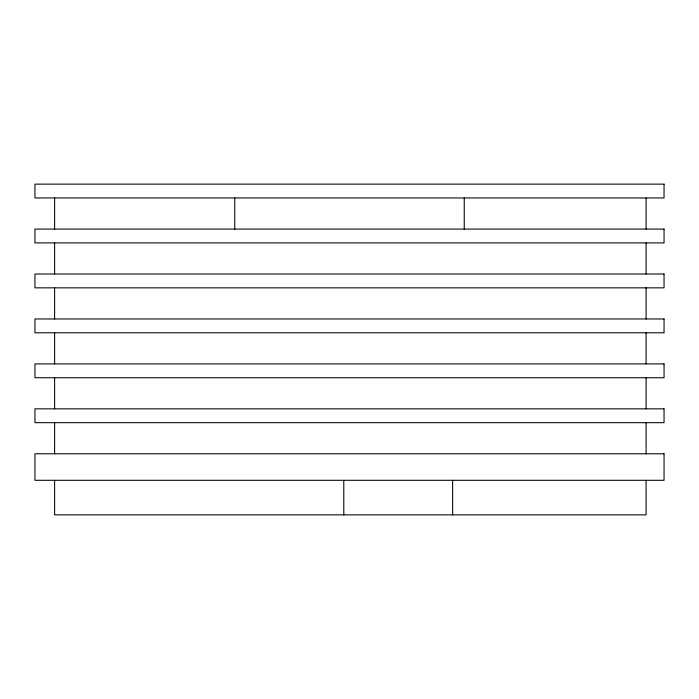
<?xml version="1.0" encoding="UTF-8"?>
<svg xmlns="http://www.w3.org/2000/svg" width="699" height="699" viewBox="0 0 699 699"><rect width="100%" height="100%" fill="white"/><g stroke="black" fill="none" stroke-linecap="round" stroke-linejoin="round"><path stroke-width="1.05" d="M646.094 197.957L646.094 229.08M646.094 242.903L646.094 274.017M646.094 287.848L646.094 318.962M646.094 332.794L646.094 363.908M646.094 377.731L646.094 408.845M646.094 422.677L646.094 453.791M646.094 480.3L646.094 514.866L54.609 514.866L54.609 480.3M464.241 197.957L464.241 229.08M452.629 480.3L452.629 514.866M343.786 480.3L343.786 514.866M234.759 197.957L234.759 229.08M54.609 197.957L54.609 229.08M54.609 242.903L54.609 274.017M54.609 287.848L54.609 318.962M54.609 332.794L54.609 363.908M54.609 377.731L54.609 408.845M54.609 422.677L54.609 453.791M664.05 184.134L34.95 184.134L34.95 197.957L664.05 197.957L664.05 184.134M664.05 229.08L34.95 229.08L34.95 242.903L664.05 242.903L664.05 229.08M664.05 274.017L34.95 274.017L34.95 287.848L664.05 287.848L664.05 274.017M664.05 318.962L34.95 318.962L34.95 332.794L664.05 332.794L664.05 318.962M664.05 363.908L34.95 363.908L34.95 377.731L664.05 377.731L664.05 363.908M664.05 408.845L34.95 408.845L34.95 422.677L664.05 422.677L664.05 408.845M664.05 453.791L34.95 453.791L34.95 480.3L664.05 480.3L664.05 453.791"/></g></svg>
